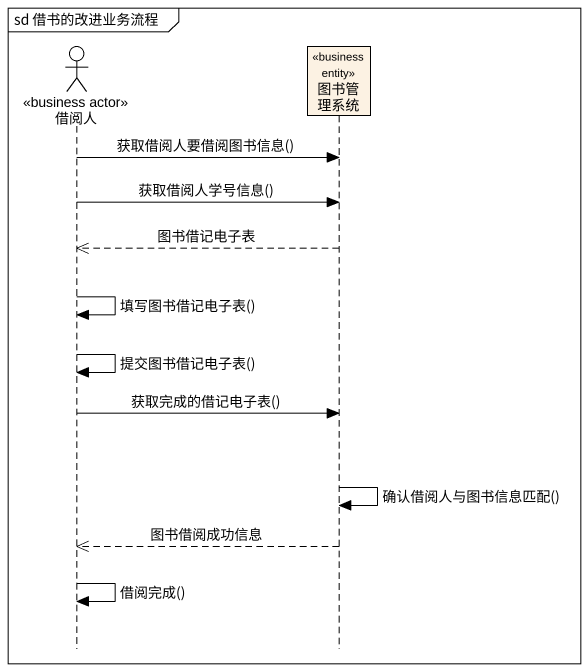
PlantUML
@startuml
mainframe sd 借书的改进业务流程
hide footbox
actor 借阅人 <<business actor>>
participant 图书管理系统 <<business entity>>

借阅人 -> 图书管理系统 : 获取借阅人要借阅图书信息()
借阅人 -> 图书管理系统 : 获取借阅人学号信息()
图书管理系统 -->> 借阅人 : 图书借记电子表
借阅人 -> 借阅人 : 填写图书借记电子表()
借阅人 -> 借阅人 : 提交图书借记电子表()
借阅人 -> 图书管理系统 : 获取完成的借记电子表()
图书管理系统 -> 图书管理系统 : 确认借阅人与图书信息匹配()
图书管理系统 -->> 借阅人 : 图书借阅成功信息
借阅人 -> 借阅人 : 借阅完成()
@enduml
